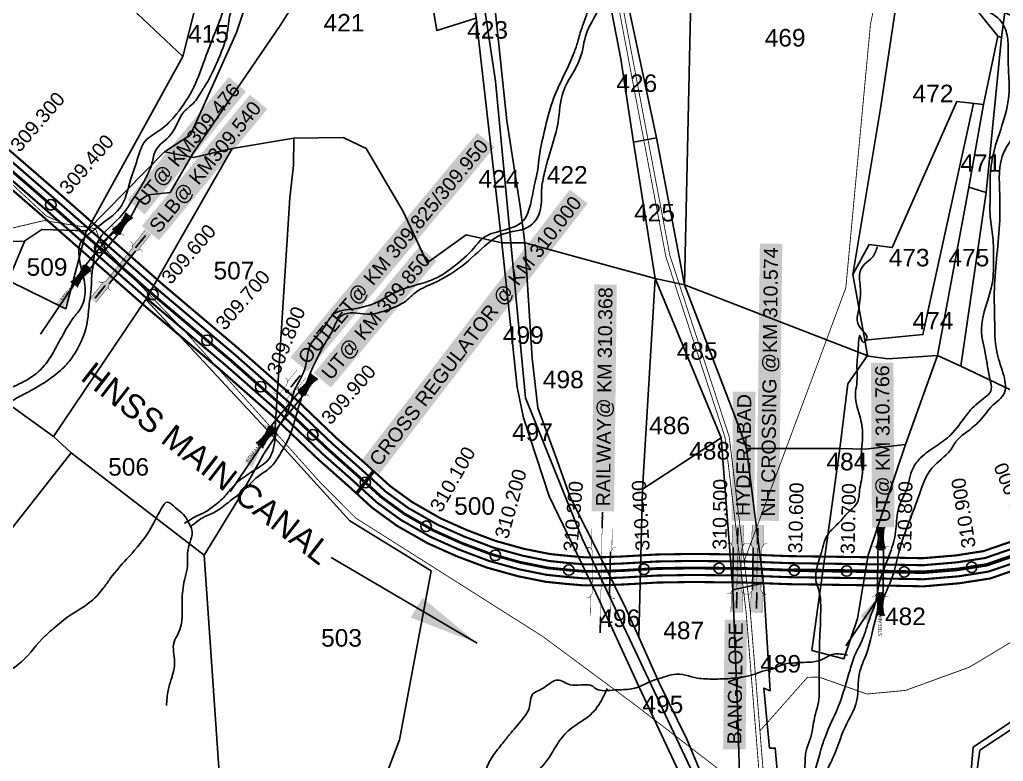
# Model space of a CAD drawing. Header units: feet. Extents: x 778084 to 787325, y 1573088 to 1585556.
# Drawn here: x 782498 to 783902, y 1575204 to 1576261 of the extents above; entities that cross this region are included whole.
import ezdxf
from ezdxf.enums import TextEntityAlignment as Align

# ---------------------------------------------------------------- set-up
doc = ezdxf.new("R2010")
doc.units = ezdxf.units.FT
doc.header["$LTSCALE"] = 15
doc.header["$MEASUREMENT"] = 0
doc.header["$PDMODE"] = 32
doc.header["$PDSIZE"] = 15
doc.linetypes.add('ACAD_ISO02W100', pattern=[15, 12, -3])
doc.linetypes.add('HIDDEN2', pattern=[0.1875, 0.125, -0.0625])
for name, color, linetype in [('CANAL1', 7, 'Continuous'), ('CSMark', 72, 'Continuous'), ('HILL', 17, 'Continuous'), ('PLOT', 7, 'Continuous'), ('PLOT NO', 7, 'Continuous'), ('RAILWAYTRACK', 3, 'Continuous'), ('ROADS', 6, 'Continuous'), ('STRUCTURE', 5, 'Continuous'), ('TANKS-STREAM', 4, 'Continuous'), ('TEXT', 240, 'Continuous'), ('VILLAGE STONES', 240, 'Continuous')]:
    doc.layers.add(name, color=color, linetype=linetype)
doc.layers.add('VILLAGE BOUNDRY', color=5, linetype='HIDDEN2', lineweight=100)
doc.styles.get("Standard").update_dxf_attribs({"font": 'arial.ttf'})
doc.linetypes.add('TRACKS', pattern='A,0.15,[130,ltypeshp.shx,S=0.25,R=0,X=0,Y=0],0.15', length=0.3)
doc.dimstyles.get("Standard").update_dxf_attribs({"dimtxt": 0.18, "dimasz": 40, "dimexe": 0.18, "dimexo": 0.0625, "dimgap": 0.09, "dimtad": 0, "dimtih": 1, "dimtoh": 1, "dimdec": 4, "dimzin": 0, "dimdsep": 46, "dimtxsty": 'Standard', "dimcen": 0.09, "dimadec": 0, "dimazin": 0, "dimtfac": 1, "dimtdec": 4, "dimtofl": 0, "dimtmove": 0, "dimatfit": 3, "dimfxl": 1, "dimtolj": 1, "dimtzin": 0, "dimarcsym": 0})

# ---------------------------------------------------------------- blocks, each defined once
blk = doc.blocks.new('UT')
at = {"layer": 'STRUCTURE'}
h = blk.add_hatch(dxfattribs=at)
h.set_pattern_fill('DASH', color=150, scale=8, angle=-39.6278, style=0)
h.set_pattern_definition([(320.372247933, (-4370.464, -6260.8811), (1.40800153113, 0.132407282), [1, -1])])
h.paths.add_polyline_path([(765163, 1700681.9), (765165.6, 1700680.6), (765167.2, 1700680.3), (765169.1, 1700680), (765172.4, 1700679.6), (765176.4, 1700679.3), (765179.5, 1700679.5), (765183.1, 1700679.9), (765187.7, 1700680.9), (765188.9, 1700681.2), (765193.1, 1700682.2), (765196.1, 1700680.2), (765196.1, 1700672.2), (765193.1, 1700670.2), (765190.5, 1700670.8), (765188.1, 1700671.3), (765185.5, 1700671.8), (765183.6, 1700672.1), (765181, 1700672.5), (765180.3, 1700672.5), (765178.5, 1700672.6), (765176.7, 1700672.6), (765174.6, 1700672.5), (765172.5, 1700672.3), (765170.4, 1700672), (765168.5, 1700671.7), (765166.1, 1700671.2), (765165, 1700670.8), (765163, 1700669.7)])
h.paths.add_polyline_path([(765259.1, 1700682.2), (765256.1, 1700680.2), (765256.1, 1700672.2), (765259.1, 1700670.2), (765261.9, 1700671), (765264.4, 1700671.6), (765266.4, 1700672), (765269.1, 1700672.5), (765272.7, 1700673), (765276.1, 1700673.1), (765278.6, 1700672.9), (765281.2, 1700672.7), (765283.9, 1700672.3), (765286.4, 1700671.9), (765288, 1700671.3), (765289.2, 1700670.6), (765289.1, 1700682.7), (765287.6, 1700681.8), (765285.7, 1700681.2), (765283, 1700680.7), (765281.2, 1700680.4), (765276.7, 1700679.9), (765272.7, 1700679.9), (765268.7, 1700680.3), (765264.8, 1700681), (765261.2, 1700681.7)])
at = {"layer": 'STRUCTURE', "color": 150, "const_width": 0.628}
for points in [[(765190.1, 1700688.2), (765190.1, 1700684.2), (765196.1, 1700680.2), (765256.1, 1700680.2), (765262.1, 1700684.2), (765262.1, 1700688.2)], [(765190.1, 1700664.2), (765190.1, 1700668.2), (765196.1, 1700672.2), (765256.1, 1700672.2), (765262.1, 1700668.2), (765262.1, 1700664.2)]]:
    blk.add_lwpolyline(points, dxfattribs=at)
at = {"layer": 'STRUCTURE', "color": 150}
for points in [[(765196.1, 1700680.2), (765256.1, 1700680.2)], [(765196.1, 1700672.2), (765256.1, 1700672.2)], [(765196.1, 1700672.2), (765256.1, 1700672.2)]]:
    blk.add_lwpolyline(points, dxfattribs=at)
at = {"layer": 'STRUCTURE', "color": 0}
blk.add_circle((765226.1, 1700676.2), 1.89, dxfattribs=at)
at = {"layer": 'STRUCTURE', "color": 150}
for points in [[(765163, 1700681.9), (765164.4, 1700681.1), (765167.9, 1700680.2), (765171.2, 1700679.8), (765176.1, 1700679.4), (765184.7, 1700680.3), (765193.1, 1700682.2)], [(765289.1, 1700682.7), (765287.8, 1700681.9), (765284.3, 1700680.9), (765280.9, 1700680.4), (765276.1, 1700679.8), (765267.4, 1700680.5), (765259.1, 1700682.2)], [(765163, 1700669.7), (765164.3, 1700670.6), (765167.8, 1700671.6), (765171.2, 1700672.1), (765176, 1700672.6), (765184.7, 1700672), (765193.1, 1700670.2)], [(765289.2, 1700670.6), (765287.8, 1700671.4), (765284.2, 1700672.3), (765280.9, 1700672.7), (765276.1, 1700673.1), (765267.4, 1700672.2), (765259.1, 1700670.2)]]:
    blk.add_spline(points, degree=3, dxfattribs=at)
at = {"layer": 'STRUCTURE', "color": 0}
blk.add_text('STREAM', height=5, dxfattribs=at).set_placement((765148.2, 1700675.8), align=Align.MIDDLE_CENTER)
for points in [[(765289.3, 1700676.7), (765265.4, 1700676.4)], [(765190.9, 1700676), (765164.2, 1700675.8)]]:
    blk.add_leader(points, dimstyle='Standard', override={"dimasz": 10, "dimgap": 0.09, "dimtad": 0}, dxfattribs=at)
blk = doc.blocks.new('SLB')
at = {"layer": 'STRUCTURE'}
h = blk.add_hatch(dxfattribs=at)
h.set_pattern_fill('DOTS', color=6, scale=20, angle=320.3722, style=0)
h.set_pattern_definition([(320.372247934, (-159.4327, -72.9564), (1.2786241598, 0.5641323054), [0, -1.25])])
h.paths.add_polyline_path([(769699.5, 1706871.1), (769699.5, 1706861.1), (769729.1, 1706861.1), (769732.1, 1706863.1), (769792.1, 1706863.1), (769795.1, 1706861.1), (769824.7, 1706861.1), (769824.7, 1706871.1), (769795.1, 1706871.1), (769792.1, 1706869.1), (769732.1, 1706869.1), (769729.1, 1706871.1)])
at = {"layer": 'STRUCTURE', "color": 6, "linetype": 'ACAD_ISO02W100', "ltscale": 0.5, "const_width": 0.5}
for points in [[(769699.5, 1706871.1), (769729.1, 1706871.1)], [(769795.1, 1706871.1), (769824.7, 1706871.1)], [(769699.5, 1706861.1), (769729.1, 1706861.1)], [(769795.1, 1706861.1), (769824.7, 1706861.1)]]:
    blk.add_lwpolyline(points, dxfattribs=at)
at = {"layer": 'STRUCTURE', "color": 6, "const_width": 0.628}
for points in [[(769726.1, 1706877.1), (769726.1, 1706873.1), (769732.1, 1706869.1), (769792.1, 1706869.1), (769798.1, 1706873.1), (769798.1, 1706877.1)], [(769726.1, 1706855.1), (769726.1, 1706859.1), (769732.1, 1706863.1), (769792.1, 1706863.1), (769798.1, 1706859.1), (769798.1, 1706855.1)]]:
    blk.add_lwpolyline(points, dxfattribs=at)
at = {"layer": 'STRUCTURE', "color": 6}
blk.add_lwpolyline([(769732.1, 1706863.1), (769792.1, 1706863.1)], dxfattribs=at)
blk.add_lwpolyline([(769732.1, 1706863.1), (769792.1, 1706863.1)], dxfattribs=at)
at = {"layer": 'STRUCTURE', "color": 0}
blk.add_circle((769762.1, 1706866.1), 1.24, dxfattribs=at)
for points in [[(769703.8, 1706866), (769726.7, 1706866)], [(769818.6, 1706865.8), (769795.7, 1706865.8)]]:
    blk.add_leader(points, dimstyle='Standard', override={"dimasz": 10, "dimgap": 0.09, "dimtad": 0}, dxfattribs=at)
blk = doc.blocks.new('OT')
at = {"layer": 'STRUCTURE', "color": 190}
for points, const_width in [([(769775.2, 1706601.8), (769775.2, 1706597.8), (769769.2, 1706593.8), (769761.8, 1706593.8), (769754.4, 1706593.8), (769748.4, 1706597.8), (769748.4, 1706601.8)], 0.5), ([(769751.4, 1706595.8), (769729.4, 1706595.8)], 0.5), ([(769761.8, 1706593.8), (769761.8, 1706581)], 2.5), ([(769751.4, 1706579), (769729.4, 1706579)], 0.5), ([(769748.4, 1706573), (769748.4, 1706577), (769754.4, 1706581), (769761.8, 1706581), (769761.8, 1706581), (769761.8, 1706581), (769769.2, 1706581), (769775.2, 1706577), (769775.2, 1706573)], 0.5)]:
    blk.add_lwpolyline(points, dxfattribs=dict(at, const_width=const_width))
at = {"layer": 'STRUCTURE', "color": 0}
blk.add_circle((769761.8, 1706587.4), 1.87, dxfattribs=at)
blk.add_leader([(769732.6, 1706587.4), (769753.8, 1706587.4)], dimstyle='Standard', override={"dimasz": 10, "dimgap": 0.09, "dimtad": 0}, dxfattribs=at)
blk = doc.blocks.new('RAIL')
at = {"layer": 'STRUCTURE', "color": 40, "const_width": 0.628}
for points in [[(763846, 1696609.2), (763846, 1696605.2), (763852, 1696601.2), (763912, 1696601.2), (763918, 1696605.2), (763918, 1696609.2)], [(763819.4, 1696603.2), (763849, 1696603.2)], [(763915, 1696603.2), (763944.6, 1696603.2)], [(763819.4, 1696574.2), (763849, 1696574.2)], [(763846, 1696568.2), (763846, 1696572.2), (763852, 1696576.2), (763912, 1696576.2), (763918, 1696572.2), (763918, 1696568.2)], [(763852, 1696576.2), (763912, 1696576.2)], [(763915, 1696574.2), (763944.6, 1696574.2)]]:
    blk.add_lwpolyline(points, dxfattribs=at)
at = {"layer": 'STRUCTURE', "color": 17, "linetype": 'TRACKS', "ltscale": 40, "const_width": 0.5}
blk.add_lwpolyline([(763819.4, 1696588.5), (763945.7, 1696588.7)], dxfattribs=at)
at = {"layer": 'STRUCTURE', "color": 40}
blk.add_lwpolyline([(763852, 1696576.2), (763912, 1696576.2)], dxfattribs=at)
blk.add_lwpolyline([(763852, 1696576.2), (763912, 1696576.2)], dxfattribs=at)
at = {"layer": 'STRUCTURE', "color": 0}
for points in [[(763796.5, 1696588.5), (763819.4, 1696588.5)], [(763968.6, 1696588.7), (763945.7, 1696588.7)]]:
    blk.add_leader(points, dimstyle='Standard', override={"dimasz": 10, "dimgap": 0.09, "dimtad": 0}, dxfattribs=at)
blk = doc.blocks.new('DLB')
at = {"layer": 'STRUCTURE'}
h = blk.add_hatch(dxfattribs=at)
h.set_pattern_fill('DOTS', color=6, scale=20, angle=320.37224793, style=0)
h.paths.add_polyline_path([(769699.5, 1706950), (769699.5, 1706934), (769729.1, 1706934), (769732.1, 1706936), (769792.1, 1706936), (769795.1, 1706934), (769824.7, 1706934), (769824.7, 1706950), (769795.1, 1706950), (769792.1, 1706948), (769732.1, 1706948), (769729.1, 1706950)])
at = {"layer": 'STRUCTURE', "color": 6, "linetype": 'ACAD_ISO02W100', "ltscale": 0.5, "const_width": 0.5}
for points in [[(769699.5, 1706950), (769729.1, 1706950)], [(769795.1, 1706950), (769824.7, 1706950)], [(769699.5, 1706934), (769729.1, 1706934)], [(769795.1, 1706934), (769824.7, 1706934)]]:
    blk.add_lwpolyline(points, dxfattribs=at)
at = {"layer": 'STRUCTURE', "color": 6, "const_width": 0.628}
for points in [[(769726.1, 1706956), (769726.1, 1706952), (769732.1, 1706948), (769792.1, 1706948), (769798.1, 1706952), (769798.1, 1706956)], [(769726.1, 1706928), (769726.1, 1706932), (769732.1, 1706936), (769792.1, 1706936), (769798.1, 1706932), (769798.1, 1706928)], [(769732.1, 1706942), (769792.1, 1706942)]]:
    blk.add_lwpolyline(points, dxfattribs=at)
at = {"layer": 'STRUCTURE', "color": 6}
blk.add_lwpolyline([(769732.1, 1706936), (769792.1, 1706936)], dxfattribs=at)
blk.add_lwpolyline([(769732.1, 1706936), (769792.1, 1706936)], dxfattribs=at)
at = {"layer": 'STRUCTURE', "color": 0}
blk.add_circle((769762.1, 1706942), 1.8, dxfattribs=at)
for points in [[(769703.8, 1706942), (769726.7, 1706942)], [(769818.6, 1706942), (769795.7, 1706942)]]:
    blk.add_leader(points, dimstyle='Standard', override={"dimasz": 10, "dimgap": 0.09, "dimtad": 0}, dxfattribs=at)

msp = doc.modelspace()

# ---------------------------------------------------------------- linework, layer by layer
at = {"layer": 'CANAL1', "color": 1, "const_width": 3}
for points in [[(782482.5, 1576075.8), (782553, 1576014.7), (782704.1, 1575882), (782811.5, 1575791.2), (782887.6, 1575724.3), (782951.2, 1575663.5), (782993.9, 1575625.8), (783026.5, 1575596.2), (783058, 1575573.3), (783098.3, 1575550.2), (783136.6, 1575533.1), (783176.9, 1575517.9), (783217.6, 1575506.6), (783254.5, 1575499.2), (783281.5, 1575496.4), (783305.3, 1575494.4), (783332.5, 1575494.7), (783358.6, 1575495.7), (783406.1, 1575498.5), (783457.5, 1575499.3), (783535.8, 1575498.5), (783595.4, 1575496.2), (783723.9, 1575494.4), (783786.8, 1575493.2), (783834.1, 1575497.2), (783873.2, 1575503.3), (783920.6, 1575519.6)], [(782457.1, 1576044.8), (782526.7, 1575984.5), (782678, 1575851.7), (782785.4, 1575760.9), (782860.5, 1575694.8), (782924.2, 1575634.1), (782967.2, 1575596.1), (783001.1, 1575565.1), (783036.2, 1575539.6), (783080.2, 1575514.5), (783121.4, 1575496.1), (783164.5, 1575479.9), (783208.3, 1575467.7), (783248.5, 1575459.6), (783277.7, 1575456.6), (783303.8, 1575454.4), (783333.5, 1575454.7), (783360.6, 1575455.8), (783407.6, 1575458.5), (783457.6, 1575459.3), (783534.8, 1575458.5), (783594.4, 1575456.2), (783723.2, 1575454.4), (783788.1, 1575453.1), (783838.9, 1575457.5), (783882.8, 1575464.3), (783934.8, 1575482.2)]]:
    msp.add_lwpolyline(points, dxfattribs=at)
at = {"layer": 'CANAL1', "color": 1, "linetype": 'HIDDEN2', "ltscale": 5}
for points, const_width in [([(782469.8, 1576060.3), (782539.8, 1575999.6), (782612.1, 1575936.1), (782691, 1575866.8), (782798.5, 1575776), (782874, 1575709.5), (782937.7, 1575648.8), (782991.2, 1575601.2), (783013.8, 1575580.7), (783047.1, 1575556.4), (783089.3, 1575532.4), (783129, 1575514.6), (783170.7, 1575498.9), (783212.9, 1575487.1), (783251.5, 1575479.4), (783279.6, 1575476.5), (783304.6, 1575474.4), (783333, 1575474.7), (783359.6, 1575475.7), (783406.8, 1575478.5), (783457.5, 1575479.3), (783535.3, 1575478.5), (783594.9, 1575476.2), (783603.3, 1575476.1)], 4), ([(783760.2, 1575473.7), (783787.5, 1575473.2), (783836.5, 1575477.3), (783878, 1575483.8), (783927.7, 1575500.9), (783974.3, 1575520.3), (784018.6, 1575541.1), (784051.7, 1575561.9), (784087.8, 1575589.8), (784124.6, 1575627.3), (784163.1, 1575672.4), (784212.5, 1575731.7), (784257.6, 1575785.1), (784298.9, 1575819.8), (784332.6, 1575843.8), (784368.8, 1575866.3), (784404.5, 1575883.2), (784448.2, 1575895.6), (784496.2, 1575906.5), (784553.2, 1575913.4), (784575.6, 1575916.4)], 5), ([(783603.3, 1575476.1), (783723.5, 1575474.4), (783760.2, 1575473.7)], 5)]:
    msp.add_lwpolyline(points, dxfattribs=dict(at, const_width=const_width))
at = {"layer": 'CANAL1', "color": 5, "const_width": 3}
for points in [[(782476.1, 1576068.1), (782546.4, 1576007.1), (782697.5, 1575874.4), (782805, 1575783.6), (782880.8, 1575716.9), (782944.5, 1575656.2), (782987.2, 1575618.4), (783020.1, 1575588.4), (783052.5, 1575564.8), (783093.8, 1575541.3), (783132.8, 1575523.9), (783173.8, 1575508.4), (783215.3, 1575496.9), (783253, 1575489.3), (783280.5, 1575486.4), (783305, 1575484.4), (783332.8, 1575484.7), (783359.1, 1575485.7), (783406.5, 1575488.5), (783457.5, 1575489.3), (783535.5, 1575488.5), (783595.2, 1575486.2), (783723.7, 1575484.4), (783787.1, 1575483.2), (783835.3, 1575487.3), (783875.6, 1575493.5), (783924.1, 1575510.2)], [(782463.5, 1576052.6), (782533.2, 1575992.1), (782684.5, 1575859.3), (782791.9, 1575768.4), (782867.3, 1575702.2), (782930.9, 1575641.4), (782973.9, 1575603.5), (783007.5, 1575572.9), (783041.7, 1575548), (783084.8, 1575523.4), (783125.2, 1575505.4), (783167.6, 1575489.4), (783210.6, 1575477.4), (783250, 1575469.5), (783278.7, 1575466.5), (783304.2, 1575464.4), (783333.3, 1575464.7), (783360.1, 1575465.7), (783407.2, 1575468.5), (783457.5, 1575469.3), (783535, 1575468.5), (783594.6, 1575466.2), (783723.4, 1575464.4), (783787.8, 1575463.2), (783837.7, 1575467.4), (783880.4, 1575474.1), (783931.2, 1575491.5)]]:
    msp.add_lwpolyline(points, dxfattribs=at)
at = {"layer": 'CANAL1', "color": 4, "const_width": 5}
msp.add_lwpolyline([(783003, 1575617.5), (782978.8, 1575585.5)], dxfattribs=at)
at = {"layer": 'CSMark', "color": 3}
for p in [(782542.5, 1575997.3), (782612.1, 1575936.1), (782688.1, 1575869.4), (782765.4, 1575804), (782841.9, 1575737.8), (782916.3, 1575669.2), (782991.2, 1575601.2), (783078, 1575538.8), (783176.7, 1575497.3), (783388.8, 1575477.5), (783496, 1575478.9), (783856.4, 1575480.4), (783281.6, 1575476.3), (783603.2, 1575476.1), (783603.3, 1575476.1), (783678, 1575474.9), (783760.2, 1575473.7)]:
    msp.add_point(p, dxfattribs=at)
at = {"layer": 'HILL', "lineweight": -2}
msp.add_lwpolyline([(783899.7, 1574713.6), (783783.1, 1574736), (783778.7, 1574744.6), (783736.3, 1574767.9), (783730.6, 1574779.6), (783745.1, 1574804.4), (783803.6, 1574872.8), (783879.5, 1574974.5), (783861.7, 1575174.8), (783868.1, 1575219.3), (783992.6, 1575301.8), (784153.8, 1575452.1), (784243.2, 1575541.6), (784458.5, 1575569.6), (784813, 1575522.4), (784990.7, 1575501.8), (785301, 1575500.3), (785643.9, 1575557.1)], dxfattribs=at)
at = {"layer": 'PLOT', "lineweight": -2}
for points in [[(783066.2, 1577208.8), (783063.5, 1577145.8), (783073.1, 1577058.7), (783085.4, 1576958.6), (783098.2, 1576865.2), (783108.4, 1576777.8), (783118.6, 1576675.1), (783125, 1576603.7), (783149.8, 1576456.3), (783176.3, 1576275.5), (783193.2, 1576117.1), (783212.1, 1575994.6), (783218.7, 1575942.8), (783186, 1575943.2)], [(783044.1, 1577129.7), (783057.7, 1576982.8), (783068.4, 1576902), (783080.6, 1576803.6), (783098, 1576601.5), (783049, 1576590.6), (783025.6, 1576585.3), (783011.1, 1576602.4), (782949, 1576568.2), (782859.7, 1576401.1), (782807.3, 1576242.9), (782741.7, 1576096.9), (782704.6, 1576072.9), (782594, 1575960), (782529.6, 1575961.8), (782504.2, 1575944.8), (782389.5, 1575946.3), (782336.2, 1575939.7), (782204.4, 1576002.5)], [(783768.4, 1576618.8), (783765.8, 1576397.6), (783726.5, 1576134.8), (783687, 1575897.9), (783710.1, 1575940.7), (783743.1, 1575936.3), (783835.1, 1576144.5), (783873.3, 1576140.2), (783893.8, 1576237.7), (783765.8, 1576397.6)], [(783098, 1576601.5), (783149.4, 1576263.2), (783186, 1575943.2)], [(782783.6, 1576417.6), (782730.7, 1576208.6), (782334.3, 1576581.9)], [(783149.4, 1576263.2), (783093.3, 1576245.6), (783067.9, 1576397.2), (783073.6, 1576438.5), (783049, 1576590.6)], [(783461.7, 1576572.1), (783446.6, 1575883.1)], [(783899.1, 1576235.9), (783904.7, 1576279.4), (783908.9, 1576283.1), (783899.5, 1576296.6), (783965.9, 1576353.9), (783976.6, 1576367.2), (783825.7, 1576345.5), (783823.3, 1576477.6), (784006, 1576402), (784009.8, 1576366.6), (783976.6, 1576367.2)], [(783314.4, 1576418.9), (783355.7, 1576205.6), (783373.7, 1576086.8), (783404.8, 1575892.1)], [(783406.9, 1576092.6), (783364.6, 1576291.8), (783339.8, 1576287.7)], [(783876.9, 1576014.6), (783899.1, 1576235.9), (783893.8, 1576237.7)], [(782730.7, 1576208.6), (782594, 1575960)], [(783703.8, 1575804), (783786.8, 1575812.1), (783859.2, 1576141.8)], [(783873.3, 1576140.2), (783852.2, 1576022.4), (783807.4, 1575782.2)], [(782801.1, 1576077.6), (782889, 1576092.4), (782959.4, 1576093.4), (782992.3, 1576077.6), (783045.1, 1575987.7), (783079.3, 1575914.6), (783135.2, 1575954.3), (783186, 1575943.2), (783208.1, 1575737), (783216.8, 1575693.5), (783253.5, 1575581.5), (783320.3, 1575443.6), (783382.1, 1575309.2), (783484.9, 1575090), (783486.9, 1575084), (783358.7, 1575122.2), (783184.1, 1575113), (782955.5, 1575089.4), (782786.8, 1575125.5), (782634.9, 1575120.8), (782418.5, 1575108.8), (782258.5, 1575088.5), (782080.6, 1575023.1)], [(782889, 1576092.4), (782888.6, 1576053.3), (782883.7, 1576007.1), (782861.5, 1575664.7), (782677.9, 1575862.4)], [(783446.6, 1575883.1), (783406.9, 1576092.6), (783373.7, 1576086.8)], [(782546.4, 1575666.9), (782677.9, 1575862.4), (782801.1, 1576077.6), (782746, 1576064.8), (782704.6, 1576072.9)], [(783841, 1575767.2), (783876.9, 1576014.6), (783852.2, 1576022.4)], [(782505.1, 1575944.8), (782481.8, 1575889.2), (782563.9, 1575848.9), (782593, 1575959.8)], [(783218.7, 1575942.8), (783229.2, 1575778.7), (783237.6, 1575707.9), (783262.4, 1575639.4), (783283.4, 1575580.1), (783328.5, 1575490.8), (783362.7, 1575421.3), (783381.6, 1575380.5), (783410.6, 1575315.5), (783450.2, 1575235.3), (783477.3, 1575169.9), (783510.2, 1575090.8), (783528.1, 1575089.8), (783522.4, 1575280), (783515.4, 1575448), (783498.8, 1575665.1), (783404.8, 1575892.1), (783218.7, 1575942.8)], [(783404.8, 1575892.1), (783386.5, 1575591.8), (783498.8, 1575665.1)], [(783404.8, 1575892.1), (783446.6, 1575883.1), (783525.7, 1575677.2), (783535, 1575649.8)], [(783687, 1575897.9), (783703.8, 1575804), (783707.7, 1575782.2)], [(783446.6, 1575883.1), (783709.6, 1575781.4), (783736.6, 1575777.5), (783807.4, 1575782.2), (783762.2, 1575655.3)], [(783707.7, 1575782.2), (783679.7, 1575742), (783668.1, 1575649.7)], [(783807.4, 1575782.2), (783841, 1575767.2), (783942.5, 1575718.8), (784249.6, 1575561.4)], [(782154.3, 1575705.8), (782119.5, 1575381.1), (782080.6, 1575023.1), (782354.9, 1575368.5), (782571.5, 1575643.3), (782546.4, 1575666.9), (782483.3, 1575712.6), (782259.8, 1575331.3), (782080.6, 1575023.1)], [(782571.5, 1575643.3), (782761.3, 1575497.5), (782809.2, 1575576), (782846.5, 1575641.9), (782861.5, 1575664.7)], [(782861.5, 1575664.7), (782968.9, 1575546.5), (783085.2, 1575475.2), (783040.1, 1575234.3), (783011.6, 1575159.2), (783010.2, 1575126.8), (782963.7, 1575111.6), (782955.5, 1575089.4)], [(783559.2, 1575457.6), (783535, 1575649.8), (783668.1, 1575649.7), (783628.5, 1575361.6), (783673.9, 1575349.5), (783693.3, 1575407.4), (783708.5, 1575497.4), (783762.2, 1575655.3), (783704.4, 1575648.6), (783668.1, 1575649.7)], [(783386.5, 1575591.8), (783381.6, 1575380.5)], [(783699.1, 1574773.3), (783787.9, 1574871.6), (783855.4, 1575004.7), (783851.3, 1575139.6), (783858.5, 1575223.8), (784011.3, 1575326.1), (784249.6, 1575561.4), (784415.8, 1575581.9), (784590.5, 1575568.4), (784829.3, 1575531.5), (784960.3, 1575518.1), (785289.8, 1575512.1), (785651.1, 1575570.4)], [(782761.3, 1575497.5), (782786.8, 1575125.5)], [(783584.7, 1575127.7), (783576.1, 1575222.4), (783568, 1575222.4), (783560, 1575308), (783568.9, 1575304.3), (783559.2, 1575457.6), (783515.4, 1575448)]]:
    msp.add_lwpolyline(points, dxfattribs=at)
at = {"layer": 'RAILWAYTRACK', "color": 17, "linetype": 'TRACKS', "lineweight": -2, "ltscale": 3}
msp.add_lwpolyline([(783061.4, 1577359.5), (783052.3, 1577212), (783069, 1576940.3), (783109, 1576647.7), (783141.7, 1576408.7), (783176.8, 1576173.7), (783197.2, 1575958.1), (783219.6, 1575721.9), (783300.5, 1575521.5), (783471, 1575160.7), (783511.6, 1575038.3), (783547.4, 1574914.1), (783582, 1574818.3), (783603.8, 1574770.8)], dxfattribs=at)
at = {"layer": 'ROADS', "linetype": 'HIDDEN2', "lineweight": -2, "ltscale": 10, "const_width": 1.2}
for points in [[(783160.9, 1577302.3), (783183.7, 1577145.1), (783228.3, 1576890.1), (783258.9, 1576714.9), (783316.1, 1576472.1), (783364, 1576219.3), (783420, 1575923.5), (783504.5, 1575665.3), (783534.6, 1575415.7), (783558.1, 1575125.5), (783600.7, 1574974.7), (783605.4, 1574906.9), (783656.2, 1574795.7), (783663.9, 1574779), (783664.1, 1574773.9)], [(783166.9, 1577302.9), (783189.6, 1577146), (783234.2, 1576891.2), (783264.8, 1576716.1), (783322, 1576473.3), (783369.9, 1576220.4), (783425.8, 1575925), (783510.4, 1575666.6), (783540.6, 1575416.3), (783564, 1575126.6), (783606.7, 1574975.8), (783611.3, 1574908.4), (783661.7, 1574798.2), (783669.8, 1574780.5), (783670.1, 1574774.2)], [(783531.8, 1575489.3), (783636.7, 1575770.9), (783676.8, 1575878.7), (783712, 1576255), (783728.9, 1576335.8)], [(782278.2, 1576239.2), (782483.9, 1576029.7), (782536.1, 1575981.3), (782561.2, 1575970.3)], [(781486, 1574737.5), (781550.1, 1574822.6), (781601.2, 1574866), (781655.9, 1574996.1), (781746.4, 1575078.9), (781842.8, 1575167), (781934.5, 1575241.3), (781980.5, 1575278.5), (782029.6, 1575300.1), (782092.7, 1575332.1), (782120.1, 1575415), (782186.4, 1575514.8), (782305.1, 1575665.6), (782336.2, 1575736), (782374.1, 1575855.6), (782401.8, 1575897.6), (782428.7, 1575938.3), (782461.4, 1575958), (782532.8, 1575974.7), (782606.2, 1575963.2)], [(783554.3, 1575246.9), (783622.1, 1575323.4), (783638.9, 1575323.5), (783707.1, 1575299.5), (783762.1, 1575304.7), (783853.3, 1575337.9), (784032.9, 1575445.9), (784102.4, 1575537), (784141.9, 1575623.5), (784185.5, 1575670.1), (784275.7, 1575713.6), (784413.6, 1575761.2), (784676.4, 1575750), (784969.4, 1575737.5), (785063.9, 1575764.5), (785235, 1575813.4), (785385.4, 1575856.3), (785437.4, 1575901.4), (785501.6, 1575957.1), (785549, 1575982.3)], [(782606.2, 1575963.2), (782616, 1575938.4), (782732.5, 1575818.2), (782925.9, 1575602.4), (782977.3, 1575550.7), (783089, 1575480), (783244.1, 1575381.8), (783374.1, 1575285.6), (783491.4, 1575195.4), (783553, 1575129.7)]]:
    msp.add_lwpolyline(points, dxfattribs=at)
at = {"layer": 'TANKS-STREAM', "lineweight": -2}
for points in [[(784281.4, 1576838.8), (784270.8, 1576843.4), (784259.5, 1576838.1), (784241.4, 1576833.2), (784226.6, 1576830.7), (784211.4, 1576826.8), (784189.1, 1576824.7), (784161.6, 1576822.2), (784136.1, 1576818.7), (784114.2, 1576814.8), (784095.8, 1576818.7), (784075.3, 1576824.7), (784057.3, 1576835.3), (784029.7, 1576846.2), (784006.8, 1576851.9), (783970.5, 1576850.6), (783922.5, 1576885), (783911.4, 1576892.6), (783897.6, 1576898.3), (783881.6, 1576906.3), (783867.8, 1576911.2), (783861.1, 1576913), (783853.5, 1576916.1), (783843.8, 1576924.1), (783836.2, 1576926.8), (783828.6, 1576932.1), (783821.5, 1576937), (783814.9, 1576940.1), (783809.1, 1576945.4), (783798.8, 1576952.1), (783791.3, 1576958.8), (783781.1, 1576965), (783774.4, 1576971.2), (783765.5, 1576977.9), (783742.1, 1577001.7), (783713.7, 1577001.7), (783703.4, 1577003), (783685.7, 1577014.5), (783675, 1577026.1), (783665.6, 1577036.3), (783659.4, 1577042.1), (783651.9, 1577047.4), (783634.1, 1577051.9), (783600.8, 1577065.4), (783571.8, 1577067.6), (783566.1, 1577061.9), (783564.6, 1577053.2), (783559.3, 1577049.5), (783554.6, 1577046.4), (783547.4, 1577044.5), (783537.1, 1577050.1), (783529.6, 1577063.5), (783523.4, 1577072.5), (783520.3, 1577069.4), (783511.8, 1577066.3), (783497.5, 1577063.8), (783495.9, 1577060.1), (783494.4, 1577051.7), (783493.7, 1577041.1), (783493.7, 1577030.1), (783495, 1577011.4), (783495.6, 1576998.3), (783495.3, 1576984.9), (783495.7, 1576950.8), (783496.7, 1576930.9), (783489.7, 1576903.5), (783483.7, 1576885.1), (783478.7, 1576868.6), (783477.2, 1576854.2), (783467.3, 1576821.8), (783467.3, 1576813.8), (783468.8, 1576796.4), (783496.7, 1576735.8), (783509.1, 1576721.3), (783519.6, 1576706.4), (783532.6, 1576695.9), (783547.6, 1576687.9), (783565.5, 1576677.9), (783591, 1576666.5), (783606.9, 1576659.5), (783619.9, 1576650.5), (783636.9, 1576637.6), (783650.3, 1576629.1), (783678.8, 1576618.1), (783687.3, 1576610.2), (783691.2, 1576605.7), (783696.8, 1576573.4), (783705.7, 1576542.5), (783704.3, 1576535.5), (783708.7, 1576516.6), (783712.2, 1576504.2), (783713.7, 1576487.2), (783713.2, 1576470.3), (783714.2, 1576448.3), (783716.7, 1576431.9), (783726.7, 1576419.4), (783764.7, 1576387.3), (783777.7, 1576376.4), (783807, 1576352.5), (783834.9, 1576330.9), (783849.8, 1576318), (783858, 1576307.4), (783866.7, 1576299.6), (783885.5, 1576285.8), (783894.2, 1576278.8), (783918.1, 1576265.4), (783928.3, 1576264.7), (783943.3, 1576266.2), (783968.8, 1576260.7), (783990.2, 1576251.1), (784043.2, 1576246), (784067.6, 1576236.9), (784080.9, 1576234.2), (784091.9, 1576235), (784122.5, 1576228.7), (784133.5, 1576226.7), (784153.6, 1576228.3), (784184.2, 1576226.4), (784199.1, 1576224.4), (784221.1, 1576224.4), (784235.2, 1576224.4), (784241.5, 1576222.8), (784294.3, 1576197.6), (784325.7, 1576189.8), (784344.2, 1576180), (784372.5, 1576171), (784386.6, 1576163.1), (784396.8, 1576156.4), (784411, 1576143.5), (784420.8, 1576132.1), (784440.8, 1576120.8), (784501.5, 1576075.5), (784548.2, 1576070), (784584.7, 1576072.7), (784603.2, 1576075.1), (784637.7, 1576069.6), (784667.2, 1576070.4), (784704.9, 1576070.4), (784707.6, 1576070.8), (784716.7, 1576077.4), (784760.5, 1576075.4), (784812.3, 1576075.4), (784839.8, 1576075.4), (784856.7, 1576066.4), (784872.4, 1576058.5), (784884.2, 1576050.3), (784903.4, 1576046.7), (784934.9, 1576045.6), (784942.3, 1576048.3), (784971.8, 1576051.1), (785041.1, 1576062.8), (785063.1, 1576063.6), (785082.8, 1576063.6), (785126.4, 1576067.2), (785151.1, 1576066.8), (785178.6, 1576071.1), (785206.9, 1576075.8), (785239.5, 1576079.7), (785263, 1576079.7), (785278.3, 1576076.6)], [(783150.9, 1576800.7), (783178.8, 1576802.1), (783199.7, 1576809.8), (783228.9, 1576812.6), (783274.9, 1576811.9), (783309, 1576814.7), (783332, 1576819.5), (783348, 1576823), (783370.2, 1576832), (783405.1, 1576855), (783428.7, 1576878.6), (783452.4, 1576910.6), (783467, 1576925.9), (783467, 1576914.8), (783449.6, 1576889.1), (783435.7, 1576843.9), (783435.7, 1576823), (783435, 1576793.1), (783435, 1576768.1), (783444.1, 1576747.9), (783453.8, 1576728.4), (783474.7, 1576718), (783480.3, 1576724.2), (783481.7, 1576699.2), (783487.2, 1576674.2), (783491.4, 1576654.7), (783494.2, 1576637.3), (783513.1, 1576572.2), (783507.5, 1576547.9), (783501.3, 1576529.8), (783484.6, 1576505.4), (783460.9, 1576481.1), (783446.3, 1576471.4), (783428.2, 1576456.8), (783409.4, 1576435.2), (783396.1, 1576403.5), (783380.1, 1576375.7), (783369, 1576352.7), (783347.4, 1576333.2), (783329.3, 1576322.1), (783318.8, 1576313.8), (783310.5, 1576285.3), (783304.9, 1576262.3), (783297.9, 1576242.8), (783295.1, 1576232.4), (783289.6, 1576215.7), (783258.2, 1576144.3), (783247, 1576103.3), (783239.4, 1576065.1), (783237.3, 1576047.7), (783233.1, 1576028.2), (783226.8, 1575997.6), (783217.1, 1575975), (783186.4, 1575960.4), (783158.6, 1575949.2), (783146, 1575935.3), (783116.1, 1575908.2), (783096.6, 1575895), (783076.4, 1575886.6), (783034.6, 1575872.7), (783008.9, 1575858.8), (782967.1, 1575847.7), (782950.4, 1575844.2), (782938.5, 1575832.4), (782930.2, 1575819.2), (782914.2, 1575799.7), (782904.4, 1575761.7), (782890.4, 1575733.2), (782884.2, 1575713), (782873.7, 1575690.7), (782864.7, 1575674.7), (782862.6, 1575664.3), (782859.1, 1575646.2), (782852.8, 1575633.7), (782843.1, 1575625.4), (782821.5, 1575611.4), (782800.6, 1575593.4), (782787.4, 1575578.1), (782778.3, 1575570.4), (782763, 1575559.3), (782749.8, 1575553), (782733.1, 1575542.6)], [(782741.2, 1575538.2), (782751.4, 1575545.5), (782759.2, 1575550.9), (782776.8, 1575559.2), (782795.9, 1575572.9), (782820.8, 1575592.9), (782832, 1575604.6), (782857, 1575624.1), (782872.6, 1575646.6), (782881.9, 1575664.1), (782892.6, 1575696.8), (782899.5, 1575720.3), (782914.2, 1575760.6), (782921.5, 1575776.3), (782934.2, 1575800.2), (782945, 1575819.2), (782956.2, 1575838.2), (782961.6, 1575841.2), (782997.7, 1575841.2), (783019.2, 1575846.1), (783050.5, 1575861.2), (783061.7, 1575871.4), (783087.6, 1575885.1), (783133.6, 1575913.4), (783170.9, 1575946), (783185.5, 1575954.7), (783226.6, 1575967.4), (783241.2, 1575991.3), (783242.7, 1576018.2), (783247.1, 1576043.6), (783252, 1576062.6), (783266.2, 1576114.7), (783273.5, 1576158.1), (783298, 1576206.9), (783306.7, 1576241.6), (783323.4, 1576275.3), (783333.7, 1576300.4), (783352.2, 1576323.9), (783362.5, 1576337), (783385.5, 1576358.5), (783398.2, 1576393.7), (783411.9, 1576414.2), (783429.4, 1576438.6), (783443.6, 1576452.2), (783473, 1576467.7), (783495.5, 1576492.1), (783509.7, 1576513.6), (783529.2, 1576545.8), (783530.7, 1576562.4), (783516, 1576639.9), (783510.6, 1576667.2), (783505.7, 1576676.5), (783508.7, 1576682.3), (783518.4, 1576679.4), (783535, 1576666.2), (783546.3, 1576662.3), (783553.6, 1576659.4), (783565.3, 1576652.6), (783577.5, 1576646.2), (783587.8, 1576640.8), (783597.6, 1576634), (783618.1, 1576623.3), (783644, 1576615.5), (783657.7, 1576606.7), (783685.6, 1576556.6), (783685.1, 1576530.7), (783690, 1576487.8), (783689.5, 1576459), (783706.2, 1576381.1), (783726.5, 1576346.7), (783728.9, 1576335.8), (783749.2, 1576331.1), (783770.3, 1576328), (783785.1, 1576321.8), (783821.8, 1576299.9), (783849.2, 1576284.3), (783873.4, 1576275), (783890.6, 1576266.4), (783900.7, 1576255.5), (783904.6, 1576247.6), (783908.5, 1576225), (783908.5, 1576212.5), (783909.3, 1576181.3), (783910.1, 1576164.2), (783903.1, 1576122), (783889, 1576076.3), (783882.8, 1576039.6), (783882.8, 1576013.1), (783882.8, 1575980.3), (783886.7, 1575950.7), (783887.5, 1575919.5), (783885.9, 1575886.7), (783870.3, 1575819.1), (783875.8, 1575785.5), (783882.8, 1575746.5), (783884.4, 1575734.1), (783868, 1575716.9), (783848.4, 1575696.6), (783826.6, 1575669.3), (783806.3, 1575653.7), (783783.6, 1575636.5), (783772.7, 1575621.7), (783763.3, 1575590.7), (783752.3, 1575565.7), (783748.4, 1575534.5), (783741.4, 1575504.9), (783723.4, 1575452.6), (783719.5, 1575431.5), (783710.9, 1575407.3), (783700.8, 1575377.7), (783690.6, 1575356.6), (783682.8, 1575334), (783665.6, 1575280.4), (783647.6, 1575239.1), (783641.4, 1575220.3), (783625, 1575169.6), (783600, 1575117.3), (783596.8, 1575100.2), (783590.6, 1575051.5), (783598.4, 1575008.6), (783609.3, 1574966.4), (783624.2, 1574935.2), (783641.4, 1574918.1), (783684.3, 1574885.3), (783725, 1574847.4), (783732.8, 1574837.3), (783752.4, 1574822.4), (783768, 1574806.8), (783777.4, 1574782.6), (783793, 1574757.7), (783803.1, 1574739), (783812.5, 1574724.1), (783821.1, 1574708.5), (783831.3, 1574695.3), (783840.6, 1574677.3), (783848.4, 1574659.4), (783859.4, 1574643), (783873.4, 1574624.3)], [(781842.1, 1575282.2), (781866.5, 1575281.3), (781904.7, 1575289.1), (781922.3, 1575290.5), (781931.1, 1575295.4), (781944.3, 1575301.3), (781950.2, 1575324.3), (781959, 1575342.8), (781970.7, 1575353.6), (781991.2, 1575360.9), (782008.3, 1575364.8), (782028.9, 1575363.3), (782046, 1575367.7), (782069, 1575378.5), (782122.3, 1575390.7), (782133.6, 1575393.1), (782145.8, 1575381.4), (782147.2, 1575361.9), (782152.1, 1575344.3), (782162.9, 1575339.9), (782180, 1575338.9), (782196.8, 1575354.6), (782212.4, 1575374.7), (782222.2, 1575394.2), (782234, 1575406.9), (782254, 1575416.7), (782290.2, 1575440.6), (782307.3, 1575451.9), (782321.6, 1575464.7), (782346.1, 1575482.3), (782360.7, 1575496.5), (782374.9, 1575510.7), (782383.7, 1575526.8), (782392, 1575542.4), (782419.5, 1575577.9), (782429.3, 1575613.5), (782434.2, 1575651.1), (782446.4, 1575684.8), (782449.8, 1575703.4), (782480.3, 1575733.6), (782507.2, 1575746.8), (782533.6, 1575768.3), (782546.3, 1575787.3), (782561.9, 1575815.7), (782577.1, 1575839.1), (782586.4, 1575851.8), (782591.4, 1575879), (782585.5, 1575908.8), (782586.5, 1575945.9), (782599.2, 1575957.6), (782611.4, 1575967.4), (782640.8, 1575992.3), (782656.4, 1576032.9), (782667.3, 1576065.9), (782677, 1576087.9), (782698.1, 1576103.5), (782722, 1576127), (782746.5, 1576165.1), (782762.6, 1576206.1), (782789.1, 1576275.8), (782808.2, 1576345.7), (782815.5, 1576384.4), (782817, 1576405.9), (782814.1, 1576416.2), (782797, 1576424.5)], [(782852.2, 1576411.3), (782836.6, 1576405.4), (782826.8, 1576389.3), (782823.9, 1576376.6), (782820.9, 1576362), (782819.5, 1576335.1), (782813.1, 1576319.9), (782811.1, 1576299.4), (782799.4, 1576272.6), (782794.5, 1576244.4), (782779.3, 1576199.9), (782764.2, 1576169.6), (782755.9, 1576156.4), (782749.5, 1576146.2), (782732.4, 1576129.6), (782713.3, 1576096.8), (782692.2, 1576075.1), (782686.8, 1576056.5), (782678, 1576035.5), (782669.7, 1576020.4), (782660, 1576005.7), (782645.8, 1575984.7), (782608.5, 1575941.9), (782603.7, 1575917.5), (782601.2, 1575898.5), (782599.7, 1575873.5), (782597.3, 1575855), (782594.9, 1575833), (782576.7, 1575785.2), (782565.4, 1575770.1), (782545.9, 1575752.5), (782526.3, 1575739.3), (782507.7, 1575729), (782489.6, 1575719.3), (782471, 1575704.1), (782465.2, 1575672.9), (782454.4, 1575611.6), (782442.2, 1575589.6), (782436.3, 1575574), (782428.5, 1575554.4), (782420.2, 1575544.6), (782405, 1575516.8), (782377.1, 1575475.3), (782354.6, 1575457.2), (782339.9, 1575444.1), (782318.9, 1575437.2), (782294.9, 1575427), (782274.3, 1575411.3), (782253.8, 1575403.5), (782243, 1575394.7), (782229.4, 1575381.5), (782223.5, 1575368.8), (782213.7, 1575354.7), (782201, 1575338.1), (782192.7, 1575326.8), (782187.6, 1575311.5), (782179.8, 1575297.8), (782161.2, 1575284.6), (782122.5, 1575288), (782112.7, 1575282.6), (782116.2, 1575261.1), (782120.6, 1575241.6), (782121.6, 1575232.3), (782122.5, 1575220.6), (782125, 1575196.2), (782126, 1575174.9), (782114.2, 1575138.7), (782095.6, 1575119.2), (782079.5, 1575107.5), (782065.8, 1575092.3), (782061.4, 1575082.1), (782050.1, 1575073.3), (782029.1, 1575063), (782008.6, 1575052.3), (781984.1, 1575044.9), (781966, 1575034.2), (781934.2, 1575015.5), (781904.8, 1575006.2), (781880.4, 1574998.9), (781863.7, 1574983.2), (781844.7, 1574970.5), (781824.6, 1574964.7), (781768.6, 1574936.6), (781722.6, 1574931.7), (781699.6, 1574926.3), (781678.1, 1574919.5), (781652.2, 1574914.1), (781659.5, 1574872.1), (781662.4, 1574861.4), (781666.8, 1574851.6), (781669.3, 1574840.4), (781661, 1574841.8), (781650.7, 1574854.5), (781641.4, 1574871.6), (781639, 1574889.7), (781639, 1574914.6), (781650.2, 1574923.9), (781667.3, 1574930.7), (781684.4, 1574934.2), (781718.7, 1574942), (781739.7, 1574946.9), (781758.8, 1574953.2), (781779.8, 1574964.5), (781803.3, 1574974.7), (781819.9, 1574980.6), (781847.8, 1574992.3), (781872.2, 1575004.5), (781884.5, 1575010.4), (781903.1, 1575016.2), (781941.5, 1575039.6), (781961, 1575045.4), (781987.9, 1575053.2), (782013.8, 1575065.5), (782045.1, 1575085), (782061.3, 1575098.2), (782075.5, 1575117.2), (782111.6, 1575159.7), (782117, 1575189), (782117, 1575220.3), (782105.7, 1575250.5), (782097.4, 1575273.4), (782097.9, 1575289.6), (782104.3, 1575302.7), (782116, 1575305.7), (782126.3, 1575305.7), (782139.5, 1575305.7), (782154.1, 1575306.2), (782168.8, 1575314.5), (782178.6, 1575321.8), (782180.1, 1575327.2), (782159.5, 1575331.6), (782135.6, 1575337.4), (782134.1, 1575343.8), (782133.6, 1575378), (782130.2, 1575380.9), (782120.9, 1575378.9), (782107.7, 1575375), (782091.1, 1575370.6), (782064.2, 1575364.3), (782051.9, 1575357.9), (782042.1, 1575355.5), (782019.2, 1575354), (782005.5, 1575352.6), (781981.5, 1575350.1), (781966.8, 1575341.3), (781958, 1575333), (781953.1, 1575316.4), (781950.7, 1575300.8), (781945.8, 1575286.1), (781934.5, 1575282.7), (781918.4, 1575280.3), (781902.3, 1575275.9), (781873.4, 1575273.4), (781863.6, 1575272), (781842.6, 1575272.9)], [(783896, 1574656.6), (783879.8, 1574666.2), (783867.5, 1574671.6), (783855.8, 1574681.4), (783831.8, 1574718.9), (783823.1, 1574735.7), (783815.3, 1574755.1), (783805.4, 1574772.2), (783784.1, 1574803.9), (783769.4, 1574821.2), (783760.1, 1574835.9), (783743, 1574856), (783721.1, 1574876.4), (783709.1, 1574894.9), (783684.9, 1574930.7), (783669.8, 1574966.9), (783656.2, 1575006.1), (783642.6, 1575071.5), (783640.3, 1575097.9), (783635.4, 1575129.2), (783641.9, 1575172.5), (783653.2, 1575197.4), (783666, 1575227.1), (783673.2, 1575246.7), (783692.5, 1575290.7), (783696.2, 1575329.1), (783705.7, 1575355.5), (783721.2, 1575413), (783745.7, 1575474.1), (783753.6, 1575505.4), (783779.8, 1575578.6), (783800.1, 1575622.3), (783826.2, 1575647.5), (783835.2, 1575661.1), (783851.8, 1575675.1), (783869.9, 1575691.6), (783889.2, 1575713.9), (783900.1, 1575723.7), (783893.7, 1575781.4), (783889.2, 1575828.1), (783888.8, 1575877.5), (783896.4, 1575975), (783896.4, 1576010.8), (783902.8, 1576073.4), (783917.6, 1576099.3), (783924.7, 1576152.8), (783922.1, 1576198.5), (783918.7, 1576257.6), (783943.6, 1576244.8), (783979.5, 1576233.5), (783998, 1576229.7), (784020.6, 1576225.5), (784037.6, 1576225.9), (784086.9, 1576222.7), (784125.7, 1576212.2), (784165.7, 1576206.5), (784199.7, 1576205), (784219.7, 1576204.6), (784258.2, 1576196.3), (784292.5, 1576180.5), (784333.7, 1576163.9), (784440.7, 1576107.6), (784450.3, 1576091.3), (784471.4, 1576072.6), (784487.1, 1576066.6), (784511.2, 1576060), (784539.6, 1576057.6), (784595.1, 1576058.2), (784634.3, 1576057), (784667.5, 1576055.2), (784698.9, 1576054.5), (784744.3, 1576059.6), (784764.2, 1576060), (784777.3, 1576064.3), (784802.3, 1576066.8), (784830.2, 1576060), (784849.7, 1576056.7), (784862.8, 1576051.2), (784874.7, 1576043.1), (784892.9, 1576039.7), (784912.8, 1576037.2), (784948.3, 1576038.9), (784966.5, 1576044.4), (784991.1, 1576049.5), (785008.4, 1576051.2), (785070.8, 1576052.7), (785080.5, 1576059), (785106.1, 1576057.1), (785140.3, 1576058.5), (785161.2, 1576056.6), (785190.7, 1576060.9), (785214.4, 1576064.7), (785245.8, 1576067.5), (785268.6, 1576073.7), (785299.9, 1576077.5), (785326, 1576078.5), (785343.1, 1576082.3), (785403.4, 1576052.8), (785439.1, 1576033.8), (785469.4, 1575981.5), (785482.3, 1575957.2), (785499, 1575923.1), (785524.1, 1575886.7), (785556.9, 1575836.3), (785567.5, 1575815.1), (785578.9, 1575799.2), (785592.5, 1575785.5), (785603.2, 1575777.9)], [(783721.5, 1575937.1), (783714.5, 1575922.1), (783703.5, 1575912.4), (783698.1, 1575904.7), (783696.4, 1575895.7), (783697.1, 1575884.7), (783697.8, 1575869.7), (783696.8, 1575860.7), (783694.4, 1575844.3), (783692.8, 1575834.3), (783699.8, 1575819), (783706.1, 1575811), (783706.8, 1575808), (783702.1, 1575800.9), (783697.4, 1575810.1), (783694.4, 1575788.7), (783692.8, 1575772.1), (783692.4, 1575741.3), (783690.4, 1575727), (783698.4, 1575689.7), (783700.4, 1575676), (783700.1, 1575656.7), (783698.8, 1575639.7), (783698.8, 1575630), (783700.4, 1575618.3), (783696.4, 1575589.7), (783692.7, 1575571.3), (783683.7, 1575562), (783671.7, 1575549), (783657.3, 1575534.3), (783652.6, 1575529.3), (783641.9, 1575501.2), (783634.2, 1575461.7), (783640.3, 1575439.3), (783640.9, 1575429.9), (783640.9, 1575413.3), (783640.6, 1575399.6), (783639.3, 1575372.2), (783638.9, 1575345.2), (783638.9, 1575319.8), (783637.6, 1575287.8), (783633.6, 1575271.1), (783630.9, 1575258.8), (783628.9, 1575246.1), (783619.5, 1575214), (783618.2, 1575193.7), (783613.8, 1575170.7), (783605.5, 1575139.7), (783603.8, 1575130.6), (783606.8, 1575112.3), (783605.1, 1575092.9), (783602.4, 1575024.9), (783603.4, 1575000.3), (783607.2, 1574974.2), (783618.9, 1574950.7)], [(782431.3, 1575121.2), (782435.5, 1575147.3), (782438.7, 1575176.2), (782441.1, 1575200.8), (782451.3, 1575234.9), (782454.6, 1575264.2), (782468.2, 1575320.4), (782496.6, 1575341.9), (782529.7, 1575377.7), (782549.3, 1575395.4), (782572.6, 1575413.6), (782590.8, 1575424.8), (782617.4, 1575450.4), (782627.3, 1575464.3), (782650.6, 1575491.8), (782680, 1575527.6), (782700.5, 1575564.4), (782708.9, 1575573.3), (782717.3, 1575567.7), (782735.5, 1575550.9), (782739.7, 1575542.5), (782743.9, 1575533.2), (782741.1, 1575516), (782737.4, 1575495.5), (782737.4, 1575482), (782734.1, 1575465.7), (782729.9, 1575435.9), (782724.3, 1575385.6), (782718.3, 1575373.5), (782719.2, 1575345.6), (782714.5, 1575321.4), (782709.9, 1575304.6), (782707.5, 1575283.2)], [(783679.1, 1575354.8), (783659.9, 1575356.3), (783650.3, 1575352.6), (783641.5, 1575348.2), (783613.4, 1575344.5), (783600.8, 1575343.7), (783584.6, 1575340.8), (783575, 1575336.3), (783558, 1575331.9), (783543.2, 1575326.8), (783524, 1575323.1), (783511.5, 1575321.6), (783488.6, 1575320.9), (783465, 1575322.3), (783431, 1575327.5), (783419.9, 1575324.5), (783407.4, 1575320.9), (783371.2, 1575306.8), (783347.5, 1575305.4), (783319.5, 1575307.6), (783314.3, 1575311.3), (783307.7, 1575312.7), (783298.8, 1575312.7), (783283.3, 1575312.7), (783265.6, 1575319.4), (783250.8, 1575312), (783240.5, 1575305.4), (783230.9, 1575300.2), (783224.9, 1575278.8), (783217.6, 1575266.3), (783199.1, 1575244.1), (783189.5, 1575232.3), (783184.3, 1575225.7), (783168.1, 1575202.8), (783157.6, 1575181.8), (783146.5, 1575170), (783136.9, 1575156.7), (783131.7, 1575145.6), (783118.4, 1575126.4), (783108.1, 1575113.9), (783103.7, 1575099.9), (783094.8, 1575063), (783089.6, 1575047.5), (783085.9, 1575024.6), (783085.9, 1575008.4), (783082.2, 1574994.4), (783077.1, 1574984.8), (783071.9, 1574980.4), (783071, 1574950.5), (783074.7, 1574953.4), (783062.9, 1574937.2), (783050.3, 1574921), (783041.5, 1574894.4)], [(783336.3, 1575307.4), (783328.1, 1575290.4), (783309.7, 1575267.6), (783294.2, 1575257.2), (783273.5, 1575239.5), (783258.7, 1575217.4), (783247.7, 1575201.2), (783231.4, 1575184.2), (783220.3, 1575172.4), (783198.9, 1575156.2), (783179.7, 1575134.8), (783177.5, 1575123), (783165.7, 1575109), (783159.8, 1575100.1), (783147.2, 1575086.8), (783131.7, 1575075), (783125.8, 1575066.9), (783129.5, 1575011.9), (783131, 1574992.7)]]:
    msp.add_spline(points, degree=3, dxfattribs=at)
at = {"layer": 'TEXT', "lineweight": -2}
msp.add_lwpolyline([(782614.3, 1575942.1), (782655.7, 1575978.2), (782668.9, 1576003.6), (782681.2, 1576011.5), (782713, 1576015), (782746.2, 1576071.9), (782869.8, 1576252.8), (782927.8, 1576344.9), (782991.4, 1576398.5), (783021.9, 1576439.4), (783036.7, 1576473.7), (783050.4, 1576523.4), (783059.1, 1576531.5), (783100, 1576519.8), (783120.5, 1576504.4), (783142.4, 1576512.3), (783149.1, 1576529.1), (783173.1, 1576532.9), (783210.7, 1576561.7), (783261.5, 1576632.4), (783273, 1576643.5)], dxfattribs=at)

# ---------------------------------------------------------------- block references
at = {"layer": 'STRUCTURE', "color": 0}
for name, p, rotation in [('UT', (1625476.9, -87633.9), 51.09503916539687), ('SLB', (1631435.5, -93064.6), 51.23102018072793), ('OT', (-46843.6, 3253984.2), 230.5855632661788), ('UT', (1626522.3, -87467.6), 51.12193918277574), ('RAIL', (2464493.8, 778220.9), 88.86796470125017), ('DLB', (-911383.4, 2371393.4), 269.1190501064654), ('DLB', (-911355.1, 2371393), 269.1190501064654), ('UT', (2475833.3, 791481.8), 89.36616763534244)]:
    msp.add_blockref(name, p, dxfattribs=dict(at, rotation=rotation))

# ---------------------------------------------------------------- texts
at = {"layer": 'CSMark', "color": 1}
for s, rotation, p in [('309.300', 49.0586, (782490.4, 1576077.5)), ('309.400', 49.0586, (782560.3, 1576016.8)), ('309.600', 49.0586, (782706, 1575888.9)), ('309.700', 49.0586, (782783.2, 1575823.5)), ('309.800', 67.8904, (782859, 1575757)), ('309.900', 49.0586, (782934.1, 1575688.7)), ('310.100', 60.2971, (783090.7, 1575562)), ('311.000', 112.6002, (783935.1, 1575534.7)), ('310.200', 74.3949, (783185, 1575522.3)), ('310.300', 85.1429, (783283.6, 1575502.6)), ('310.400', 93.3842, (783387.1, 1575503.8)), ('310.500', 89.4666, (783496.7, 1575505.3)), ('310.600', 88.7681, (783604.5, 1575500.3)), ('310.700', 88.7681, (783679.3, 1575499.2)), ('310.800', 88.9109, (783760.1, 1575502.1)), ('310.900', 98.8801, (783852.5, 1575507.8))]:
    msp.add_text(s, height=20, rotation=rotation, dxfattribs=at).set_placement(p, align=Align.MIDDLE_LEFT)
at = {"layer": 'PLOT NO', "lineweight": -2}
for s, p in [('421', (782960.8, 1576256.9)), ('423', (783165.7, 1576246.7)), ('415', (782767.4, 1576241.1)), ('469', (783590.2, 1576235.5)), ('426', (783378.5, 1576170.7)), ('472', (783801.2, 1576156)), ('471', (783869.5, 1576056.8)), ('424', (783181.8, 1576034.3)), ('422', (783279.3, 1576039.9)), ('425', (783403.9, 1575986)), ('473', (783767.1, 1575921.9)), ('475', (783852.4, 1575921.9)), ('509', (782537.1, 1575908.6)), ('507', (782803.8, 1575903.4)), ('474', (783801.2, 1575831.9)), ('499', (783216.7, 1575811.4)), ('485', (783464.7, 1575788.8)), ('498', (783273.7, 1575748.1)), ('486', (783425.4, 1575682.5)), ('497', (783229.8, 1575673.1)), ('488', (783482.5, 1575646.4)), ('484', (783678.3, 1575631)), ('506', (782653.5, 1575623.5)), ('500', (783147.2, 1575567.7)), ('496', (783354.3, 1575407.6)), ('482', (783761.8, 1575410.3)), ('487', (783445.5, 1575390.2)), ('503', (782957.3, 1575379.6)), ('489', (783583.9, 1575342.6)), ('495', (783415.8, 1575284.6))]:
    msp.add_text(s, height=25, dxfattribs=at).set_placement(p, align=Align.MIDDLE_CENTER)
at = {"layer": 'STRUCTURE', "color": 5, "char_height": 20, "attachment_point": 1, "bg_fill": 1, "box_fill_scale": 1.3, "bg_fill_color": 7, "bg_fill_true_color": 16777215, "bg_fill_transparency": 4390977}
for s, insert, width, rotation in [('\\pi1.1982;UT@ KM309.476', (782660.3, 1576004.9), 215.193, 50.4973), ('\\pi0.72756;SLB@ KM309.540', (782680.7, 1575967.7), 230.705, 50.4973), ('\\pi0.77531;OUTLET@ KM 309.825/309.950', (782892.7, 1575780.5), 404.634, 50.1849), ('\\pi0.79577;CROSS REGULATOR @ KM 310.000', (782994.8, 1575634.4), 474.416, 52.4204), ('\\pi1.1982;UT@ KM 309.850', (782926.1, 1575757.8), 222.901, 50.1849), ('NH CROSSING @KM 310.574', (783555.6, 1575552.7), 383.167, 89.3219), ('\\pi1.1982;RAILWAY@ KM 310.368', (783320.3, 1575566.1), 311.523, 89.3219), ('\\pi1.1982;UT@ KM 310.766', (783720.1, 1575543), 222.956, 90.3439), ('\\pi1.2187;HYDERABAD', (783519.9, 1575552.3), 172.601, 89.3219), ('\\pi1.1232;BANGALORE', (783507.8, 1575226.8), 172.601, 89.3219)]:
    msp.add_mtext(s, dxfattribs=dict(at, insert=insert, width=width, rotation=rotation))
at = {"layer": 'VILLAGE STONES'}
msp.add_text('HNSS MAIN CANAL', height=33.904, rotation=322.1031, dxfattribs=at).set_placement((782583.3, 1575748.6))

# ---------------------------------------------------------------- leaders
at = {"layer": 'VILLAGE BOUNDRY', "linetype": 'Continuous', "lineweight": -2}
for points in [[(782576.5, 1575884.5), (782527.7, 1575812.6)], [(782847, 1575659.7), (782798.2, 1575587.8)], [(783725.4, 1575440), (783676.6, 1575368.1)]]:
    msp.add_leader(points, dimstyle='Standard', override={"dimgap": 0.09, "dimtad": 0}, dxfattribs=at)
at = {"layer": 'VILLAGE STONES'}
msp.add_leader([(783150.6, 1575372), (782942.7, 1575494.3)], dimstyle='Standard', override={"dimasz": 100, "dimgap": 0.09, "dimtad": 0, "dimtfill": 2, "dimtfillclr": 5}, dxfattribs=at)

doc.saveas('drawing.dxf')
